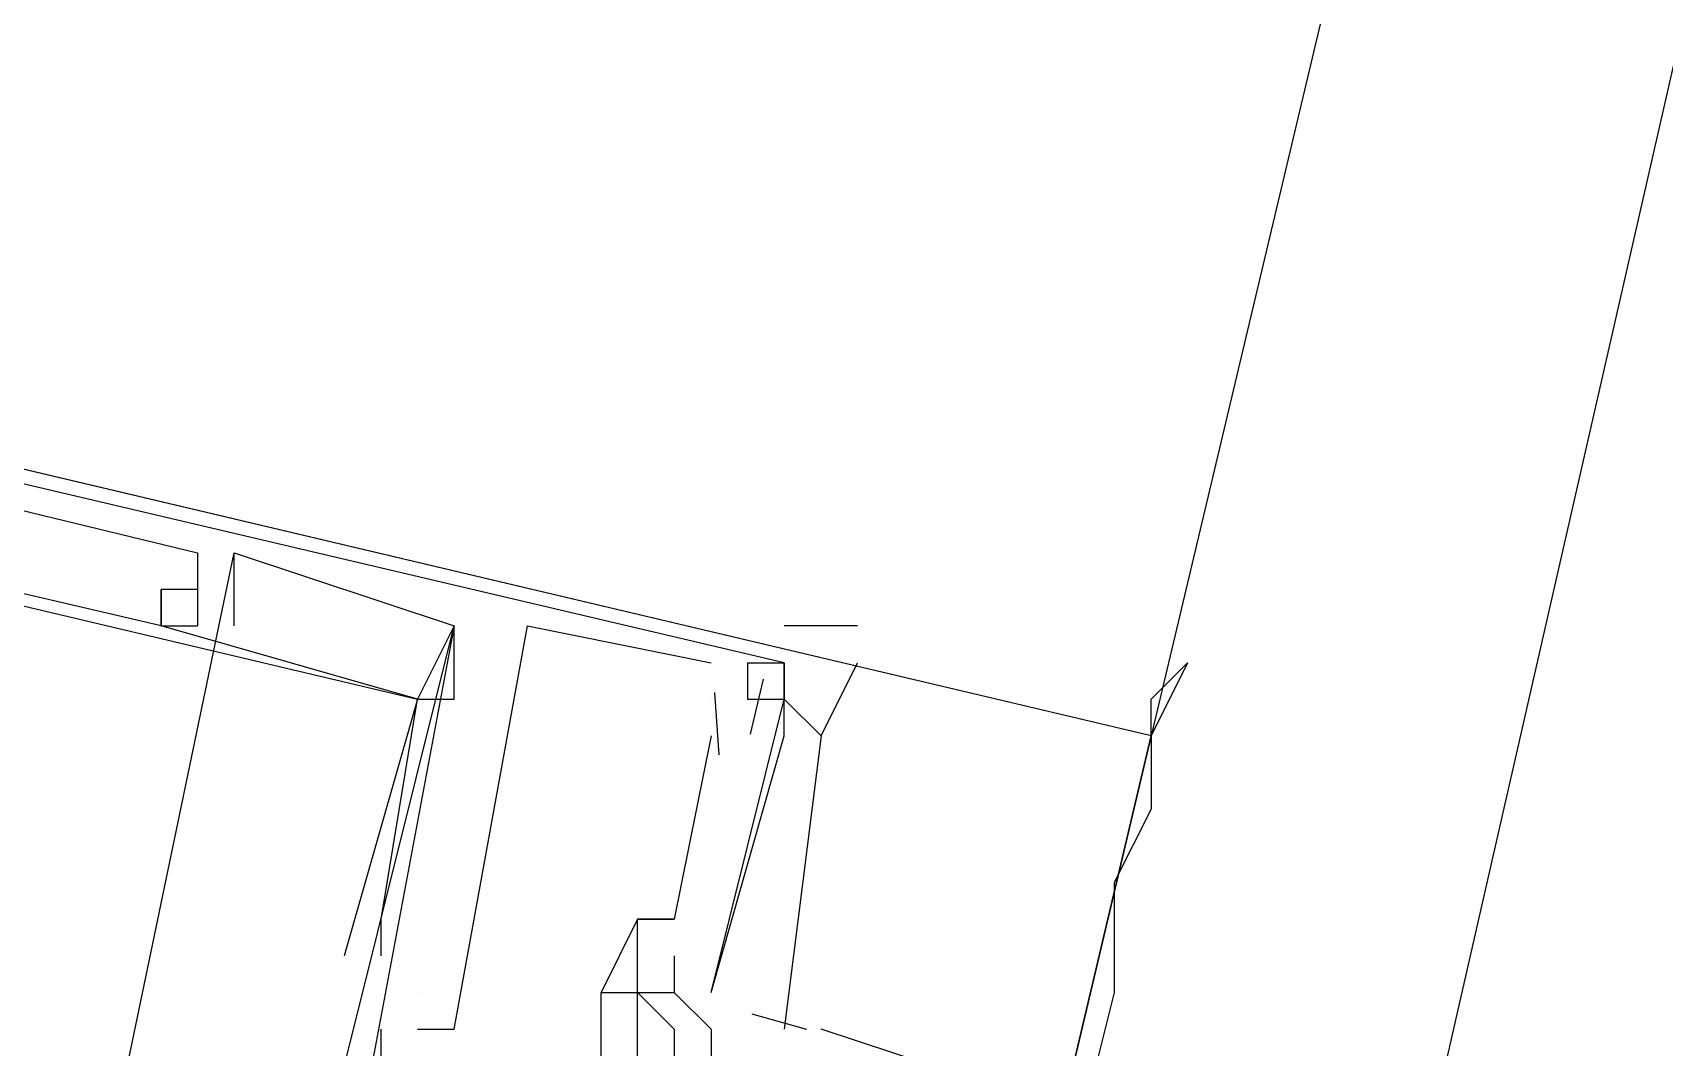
# Model space of a CAD drawing. Header units: feet. Extents: x -84 to 198, y -22 to 181.
# Drawn here: x 134.86 to 135.453, y 105.984 to 106.354 of the extents above; entities that cross this region are included whole.
import ezdxf

# ---------------------------------------------------------------- set-up
doc = ezdxf.new("R2010")
doc.units = ezdxf.units.FT
for name, color, linetype in [('A-AREA-UNIDAD', 30, 'CONTINUOUS'), ('A-LINEA', 7, 'CONTINUOUS'), ('A-MURO-CONCRETO', 8, 'CONTINUOUS')]:
    doc.layers.add(name, color=color, linetype=linetype)

msp = doc.modelspace()

# ---------------------------------------------------------------- linework, layer by layer
at = {"layer": 'A-AREA-UNIDAD'}
msp.add_lwpolyline([(135.92, 108.3733), (135.328, 105.7778), (134.272, 105.6889), (134.16, 106.0444), (121.52, 108.9778), (121.312, 109.3333), (121.312, 110.2933), (121.6, 111.4133), (114.608, 113.0133)], dxfattribs=at)
at = {"layer": 'A-LINEA'}
for p, q in [((134.8667, 105.8444), (134.9333, 106.1644)), ((134.8667, 105.8444), (134.9333, 106.1644)), ((134.8667, 105.8444), (134.9333, 106.1644)), ((134.8667, 105.8444), (134.9333, 106.1644)), ((134.8667, 105.8444), (134.9333, 106.1644)), ((134.8667, 105.8444), (134.9333, 106.1644)), ((134.92, 106.1644), (134.92, 106.1644)), ((134.92, 106.1644), (134.92, 106.1644)), ((134.92, 106.1644), (134.92, 106.1644)), ((134.92, 106.1644), (134.92, 106.1644)), ((134.92, 106.1644), (134.92, 106.1644)), ((134.92, 106.1644), (134.92, 106.1644)), ((134.9333, 106.1644), (134.9333, 106.1644)), ((134.9333, 106.1644), (134.9333, 106.1644)), ((134.9333, 106.1644), (134.9333, 106.1644)), ((134.9333, 106.1644), (134.9333, 106.1644)), ((134.9333, 106.1644), (134.9333, 106.1644)), ((134.9333, 106.1644), (134.9333, 106.1644)), ((134.9067, 106.1511), (134.9067, 106.1511)), ((134.9067, 106.1511), (134.9067, 106.1511)), ((134.9067, 106.1511), (134.9067, 106.1511)), ((134.9067, 106.1511), (134.9067, 106.1511)), ((134.9067, 106.1511), (134.9067, 106.1511)), ((134.9067, 106.1511), (134.9067, 106.1511)), ((134.9067, 106.1511), (134.9067, 106.1511)), ((134.9067, 106.1511), (134.9067, 106.1511)), ((134.9067, 106.1511), (134.9067, 106.1511)), ((134.9067, 106.1511), (134.9067, 106.1511)), ((134.9067, 106.1511), (134.9067, 106.1511)), ((134.9067, 106.1511), (134.9067, 106.1511)), ((134.9067, 106.1511), (134.9067, 106.1511)), ((134.9067, 106.1511), (134.9067, 106.1511)), ((134.9067, 106.1511), (134.9067, 106.1511)), ((134.9067, 106.1511), (134.9067, 106.1511)), ((134.9067, 106.1511), (134.9067, 106.1511)), ((134.9067, 106.1511), (134.9067, 106.1511)), ((134.92, 106.1511), (134.92, 106.1511)), ((134.92, 106.1511), (134.92, 106.1511)), ((134.92, 106.1511), (134.92, 106.1511)), ((134.92, 106.1511), (134.92, 106.1511)), ((134.92, 106.1511), (134.92, 106.1511)), ((134.92, 106.1511), (134.92, 106.1511)), ((134.92, 106.1511), (134.92, 106.1511)), ((134.92, 106.1511), (134.92, 106.1511)), ((134.92, 106.1511), (134.92, 106.1511)), ((134.92, 106.1511), (134.92, 106.1511)), ((134.92, 106.1511), (134.92, 106.1511)), ((134.92, 106.1511), (134.92, 106.1511)), ((134.92, 106.1511), (134.92, 106.1511)), ((134.92, 106.1511), (134.92, 106.1511)), ((134.92, 106.1511), (134.92, 106.1511)), ((134.92, 106.1511), (134.92, 106.1511)), ((134.92, 106.1511), (134.92, 106.1511)), ((134.92, 106.1511), (134.92, 106.1511)), ((134.92, 106.1511), (134.92, 106.1511)), ((134.92, 106.1511), (134.92, 106.1511)), ((134.92, 106.1511), (134.92, 106.1511)), ((134.92, 106.1511), (134.92, 106.1511)), ((134.92, 106.1511), (134.92, 106.1511)), ((134.92, 106.1511), (134.92, 106.1511)), ((134.9067, 106.1378), (134.9067, 106.1378)), ((134.9067, 106.1378), (134.9067, 106.1378)), ((134.9067, 106.1378), (134.9067, 106.1378)), ((134.9067, 106.1378), (134.9067, 106.1378)), ((134.9067, 106.1378), (134.9067, 106.1378)), ((134.9067, 106.1378), (134.9067, 106.1378)), ((134.9067, 106.1378), (134.9067, 106.1378)), ((134.9067, 106.1378), (134.9067, 106.1378)), ((134.9067, 106.1378), (134.9067, 106.1378)), ((134.9067, 106.1378), (134.9067, 106.1378)), ((134.9067, 106.1378), (134.9067, 106.1378)), ((134.9067, 106.1378), (134.9067, 106.1378)), ((134.9067, 106.1378), (134.9067, 106.1378)), ((134.9067, 106.1378), (134.9067, 106.1378)), ((134.9067, 106.1378), (134.9067, 106.1378)), ((134.9067, 106.1378), (134.9067, 106.1378)), ((134.9067, 106.1378), (134.9067, 106.1378)), ((134.9067, 106.1378), (134.9067, 106.1378)), ((134.92, 106.1378), (134.92, 106.1378)), ((134.92, 106.1378), (134.92, 106.1378)), ((134.92, 106.1378), (134.92, 106.1378)), ((134.92, 106.1378), (134.92, 106.1378)), ((134.92, 106.1378), (134.92, 106.1378)), ((134.92, 106.1378), (134.92, 106.1378)), ((134.92, 106.1378), (134.92, 106.1378)), ((134.92, 106.1378), (134.92, 106.1378)), ((134.92, 106.1378), (134.92, 106.1378)), ((134.92, 106.1378), (134.92, 106.1378)), ((134.92, 106.1378), (134.92, 106.1378)), ((134.92, 106.1378), (134.92, 106.1378)), ((134.9333, 106.1378), (134.9333, 106.1378)), ((134.9333, 106.1378), (134.9333, 106.1378)), ((134.9333, 106.1378), (134.9333, 106.1378)), ((134.9333, 106.1378), (134.9333, 106.1378)), ((134.9333, 106.1378), (134.9333, 106.1378)), ((134.9333, 106.1378), (134.9333, 106.1378)), ((134.9467, 105.8711), (135.0133, 106.1378)), ((134.9467, 105.8711), (135.0133, 106.1378)), ((134.9467, 105.8711), (135.0133, 106.1378)), ((134.9467, 105.8711), (135.0133, 106.1378)), ((134.9467, 105.8711), (135.0133, 106.1378)), ((134.9467, 105.8711), (135.0133, 106.1378)), ((135.0133, 106.1378), (135.0133, 106.1378)), ((135.0133, 106.1378), (135.0133, 106.1378)), ((135.0133, 106.1378), (135.0133, 106.1378)), ((135.0133, 106.1378), (135.0133, 106.1378)), ((135.0133, 106.1378), (135.0133, 106.1378)), ((135.0133, 106.1378), (135.0133, 106.1378)), ((135.0133, 106.1378), (135.0133, 106.1378)), ((135.0133, 106.1378), (135.0133, 106.1378)), ((135.0133, 106.1378), (135.0133, 106.1378)), ((135.0133, 106.1378), (135.0133, 106.1378)), ((135.0133, 106.1378), (135.0133, 106.1378)), ((135.0133, 106.1378), (135.0133, 106.1378)), ((135.04, 106.1378), (135.04, 106.1378)), ((135.04, 106.1378), (135.04, 106.1378)), ((135.04, 106.1378), (135.04, 106.1378)), ((135.04, 106.1378), (135.04, 106.1378)), ((135.04, 106.1378), (135.04, 106.1378)), ((135.04, 106.1378), (135.04, 106.1378)), ((135.16, 106.1378), (135.1333, 106.1378)), ((135.16, 106.1378), (135.1333, 106.1378)), ((135.1067, 106.1244), (135.1067, 106.1244)), ((135.1067, 106.1244), (135.1067, 106.1244)), ((135.1067, 106.1244), (135.1067, 106.1244)), ((135.1067, 106.1244), (135.1067, 106.1244)), ((135.1067, 106.1244), (135.1067, 106.1244)), ((135.1067, 106.1244), (135.1067, 106.1244)), ((135.12, 106.1244), (135.12, 106.1244)), ((135.12, 106.1244), (135.12, 106.1244)), ((135.12, 106.1244), (135.12, 106.1244)), ((135.12, 106.1244), (135.12, 106.1244)), ((135.12, 106.1244), (135.12, 106.1244)), ((135.12, 106.1244), (135.12, 106.1244)), ((135.1333, 106.1244), (135.1333, 106.1244)), ((135.1333, 106.1244), (135.1333, 106.1244)), ((135.1333, 106.1244), (135.1333, 106.1244)), ((135.1333, 106.1244), (135.1333, 106.1244)), ((135.1333, 106.1244), (135.1333, 106.1244)), ((135.1333, 106.1244), (135.1333, 106.1244)), ((135.1333, 106.1244), (135.1333, 106.1244)), ((135.1333, 106.1244), (135.1333, 106.1244)), ((135.1333, 106.1244), (135.1333, 106.1244)), ((135.1333, 106.1244), (135.1333, 106.1244)), ((135.1333, 106.1244), (135.1333, 106.1244)), ((135.1333, 106.1244), (135.1333, 106.1244)), ((135.1333, 106.1244), (135.1333, 106.1244)), ((135.1333, 106.1244), (135.1333, 106.1244)), ((135.1257, 106.1184), (135.1209, 106.0984)), ((135.1257, 106.1184), (135.1209, 106.0984)), ((135.1257, 106.1184), (135.1209, 106.0984)), ((135.1257, 106.1184), (135.1209, 106.0984)), ((135.1257, 106.1184), (135.1209, 106.0984)), ((135.1257, 106.1184), (135.1209, 106.0984)), ((135, 106.1111), (135, 106.1111)), ((135, 106.1111), (135, 106.1111)), ((135, 106.1111), (135, 106.1111)), ((135, 106.1111), (135, 106.1111)), ((135, 106.1111), (135, 106.1111)), ((135, 106.1111), (135, 106.1111)), ((135, 106.1111), (135, 106.1111)), ((135, 106.1111), (135, 106.1111)), ((135, 106.1111), (135, 106.1111)), ((135, 106.1111), (135, 106.1111)), ((135, 106.1111), (135, 106.1111)), ((135, 106.1111), (135, 106.1111)), ((135, 106.1111), (135, 106.1111)), ((135, 106.1111), (135, 106.1111)), ((135, 106.1111), (135, 106.1111)), ((135, 106.1111), (135, 106.1111)), ((135, 106.1111), (135, 106.1111)), ((135, 106.1111), (135, 106.1111)), ((135.0133, 106.1111), (135.0133, 106.1111)), ((135.0133, 106.1111), (135.0133, 106.1111)), ((135.0133, 106.1111), (135.0133, 106.1111)), ((135.0133, 106.1111), (135.0133, 106.1111)), ((135.0133, 106.1111), (135.0133, 106.1111)), ((135.0133, 106.1111), (135.0133, 106.1111)), ((135.1067, 106.1111), (135.1067, 106.1111)), ((135.1067, 106.1111), (135.1067, 106.1111)), ((135.1067, 106.1111), (135.1067, 106.1111)), ((135.1067, 106.1111), (135.1067, 106.1111)), ((135.1067, 106.1111), (135.1067, 106.1111)), ((135.1067, 106.1111), (135.1067, 106.1111)), ((135.1079, 106.1136), (135.1095, 106.0909)), ((135.1079, 106.1136), (135.1095, 106.0909)), ((135.1079, 106.1136), (135.1095, 106.0909)), ((135.1079, 106.1136), (135.1095, 106.0909)), ((135.1079, 106.1136), (135.1095, 106.0909)), ((135.1079, 106.1136), (135.1095, 106.0909)), ((135.12, 106.1111), (135.12, 106.1111)), ((135.12, 106.1111), (135.12, 106.1111)), ((135.12, 106.1111), (135.12, 106.1111)), ((135.12, 106.1111), (135.12, 106.1111)), ((135.12, 106.1111), (135.12, 106.1111)), ((135.12, 106.1111), (135.12, 106.1111)), ((135.12, 106.1111), (135.12, 106.1111)), ((135.12, 106.1111), (135.12, 106.1111)), ((135.12, 106.1111), (135.12, 106.1111)), ((135.12, 106.1111), (135.12, 106.1111)), ((135.12, 106.1111), (135.12, 106.1111)), ((135.12, 106.1111), (135.12, 106.1111)), ((135.1333, 106.1111), (135.1333, 106.1111)), ((135.1333, 106.1111), (135.1333, 106.1111)), ((135.1333, 106.1111), (135.1333, 106.1111)), ((135.1333, 106.1111), (135.1333, 106.1111)), ((135.1333, 106.1111), (135.1333, 106.1111)), ((135.1333, 106.1111), (135.1333, 106.1111)), ((135.1333, 106.1111), (135.1333, 106.1111)), ((135.1333, 106.1111), (135.1333, 106.1111)), ((135.1333, 106.1111), (135.1333, 106.1111)), ((135.1333, 106.1111), (135.1333, 106.1111)), ((135.1333, 106.1111), (135.1333, 106.1111)), ((135.1333, 106.1111), (135.1333, 106.1111)), ((135.2667, 106.0978), (131.36, 89.5511)), ((135.1067, 106.0978), (135.0933, 106.0311)), ((135.1067, 106.0978), (135.0933, 106.0311)), ((135.1067, 106.0978), (135.0933, 106.0311)), ((135.1067, 106.0978), (135.0933, 106.0311)), ((135.1067, 106.0978), (135.0933, 106.0311)), ((135.1067, 106.0978), (135.0933, 106.0311)), ((135.1067, 106.0978), (135.1067, 106.0978)), ((135.1067, 106.0978), (135.1067, 106.0978)), ((135.1067, 106.0978), (135.1067, 106.0978)), ((135.1067, 106.0978), (135.1067, 106.0978)), ((135.1067, 106.0978), (135.1067, 106.0978)), ((135.1067, 106.0978), (135.1067, 106.0978)), ((135.12, 106.0978), (135.12, 106.0978)), ((135.12, 106.0978), (135.12, 106.0978)), ((135.12, 106.0978), (135.12, 106.0978)), ((135.12, 106.0978), (135.12, 106.0978)), ((135.12, 106.0978), (135.12, 106.0978)), ((135.12, 106.0978), (135.12, 106.0978)), ((135.12, 106.0978), (135.12, 106.0978)), ((135.12, 106.0978), (135.12, 106.0978)), ((135.12, 106.0978), (135.12, 106.0978)), ((135.12, 106.0978), (135.12, 106.0978)), ((135.12, 106.0978), (135.12, 106.0978)), ((135.12, 106.0978), (135.12, 106.0978)), ((135.1333, 106.0978), (135.1333, 106.0978)), ((135.1333, 106.0978), (135.1333, 106.0978)), ((135.1333, 106.0978), (135.1333, 106.0978)), ((135.1333, 106.0978), (135.1333, 106.0978)), ((135.1333, 106.0978), (135.1333, 106.0978)), ((135.1333, 106.0978), (135.1333, 106.0978)), ((135.1333, 106.0978), (135.1333, 106.0978)), ((135.1333, 106.0978), (135.1333, 106.0978)), ((135.1333, 106.0978), (135.1333, 106.0978)), ((135.1333, 106.0978), (135.1333, 106.0978)), ((135.1333, 106.0978), (135.1333, 106.0978)), ((135.1333, 106.0978), (135.1333, 106.0978)), ((134.9867, 106.0311), (134.9867, 106.0311)), ((134.9867, 106.0311), (134.9867, 106.0311)), ((134.9867, 106.0311), (134.9867, 106.0311)), ((134.9867, 106.0311), (134.9867, 106.0311)), ((134.9867, 106.0311), (134.9867, 106.0311)), ((134.9867, 106.0311), (134.9867, 106.0311)), ((135.08, 106.0311), (135.08, 106.0311)), ((135.08, 106.0311), (135.08, 106.0311)), ((135.08, 106.0311), (135.08, 106.0311)), ((135.08, 106.0311), (135.08, 106.0311)), ((135.08, 106.0311), (135.08, 106.0311)), ((135.08, 106.0311), (135.08, 106.0311)), ((135.08, 106.0311), (135.08, 106.0311)), ((135.08, 106.0311), (135.08, 106.0311)), ((135.08, 106.0311), (135.08, 106.0311)), ((135.08, 106.0311), (135.08, 106.0311)), ((135.08, 106.0311), (135.08, 106.0311)), ((135.08, 106.0311), (135.08, 106.0311)), ((135.0933, 106.0311), (135.0933, 106.0311)), ((135.0933, 106.0311), (135.0933, 106.0311)), ((135.0933, 106.0311), (135.0933, 106.0311)), ((135.0933, 106.0311), (135.0933, 106.0311)), ((135.0933, 106.0311), (135.0933, 106.0311)), ((135.0933, 106.0311), (135.0933, 106.0311)), ((135.0933, 106.0311), (135.0933, 106.0311)), ((135.0933, 106.0311), (135.0933, 106.0311)), ((135.0933, 106.0311), (135.0933, 106.0311)), ((135.0933, 106.0311), (135.0933, 106.0311)), ((135.0933, 106.0311), (135.0933, 106.0311)), ((135.0933, 106.0311), (135.0933, 106.0311)), ((134.9733, 106.0178), (134.9733, 106.0178)), ((134.9733, 106.0178), (134.9733, 106.0178)), ((134.9733, 106.0178), (134.9733, 106.0178)), ((134.9733, 106.0178), (134.9733, 106.0178)), ((134.9733, 106.0178), (134.9733, 106.0178)), ((134.9733, 106.0178), (134.9733, 106.0178)), ((134.9867, 106.0178), (134.9867, 106.0178)), ((134.9867, 106.0178), (134.9867, 106.0178)), ((134.9867, 106.0178), (134.9867, 106.0178)), ((134.9867, 106.0178), (134.9867, 106.0178)), ((134.9867, 106.0178), (134.9867, 106.0178)), ((134.9867, 106.0178), (134.9867, 106.0178)), ((135.08, 106.0178), (135.08, 106.0178)), ((135.08, 106.0178), (135.08, 106.0178)), ((135.08, 106.0178), (135.08, 106.0178)), ((135.08, 106.0178), (135.08, 106.0178)), ((135.08, 106.0178), (135.08, 106.0178)), ((135.08, 106.0178), (135.08, 106.0178)), ((135.0933, 106.0178), (135.0933, 106.0178)), ((135.0933, 106.0178), (135.0933, 106.0178)), ((135.0933, 106.0178), (135.0933, 106.0178)), ((135.0933, 106.0178), (135.0933, 106.0178)), ((135.0933, 106.0178), (135.0933, 106.0178)), ((135.0933, 106.0178), (135.0933, 106.0178)), ((135, 106.0044), (135, 106.0044)), ((135, 106.0044), (135, 106.0044)), ((135, 106.0044), (135, 106.0044)), ((135, 106.0044), (135, 106.0044)), ((135, 106.0044), (135, 106.0044)), ((135, 106.0044), (135, 106.0044)), ((135, 106.0044), (135, 106.0044)), ((135, 106.0044), (135, 106.0044)), ((135, 106.0044), (135, 106.0044)), ((135, 106.0044), (135, 106.0044)), ((135, 106.0044), (135, 106.0044)), ((135, 106.0044), (135, 106.0044)), ((135.0667, 106.0044), (135.0667, 106.0044)), ((135.0667, 106.0044), (135.0667, 106.0044)), ((135.0667, 106.0044), (135.0667, 106.0044)), ((135.0667, 106.0044), (135.0667, 106.0044)), ((135.0667, 106.0044), (135.0667, 106.0044)), ((135.0667, 106.0044), (135.0667, 106.0044)), ((135.0667, 106.0044), (135.0667, 106.0044)), ((135.0667, 106.0044), (135.0667, 106.0044)), ((135.08, 106.0044), (135.08, 106.0044)), ((135.08, 106.0044), (135.08, 106.0044)), ((135.08, 106.0044), (135.08, 106.0044)), ((135.08, 106.0044), (135.08, 106.0044)), ((135.08, 106.0044), (135.08, 106.0044)), ((135.08, 106.0044), (135.08, 106.0044)), ((135.08, 106.0044), (135.08, 106.0044)), ((135.08, 106.0044), (135.08, 106.0044)), ((135.08, 106.0044), (135.08, 106.0044)), ((135.08, 106.0044), (135.08, 106.0044)), ((135.08, 106.0044), (135.08, 106.0044)), ((135.08, 106.0044), (135.08, 106.0044)), ((135.0933, 106.0044), (135.0933, 106.0044)), ((135.0933, 106.0044), (135.0933, 106.0044)), ((135.0933, 106.0044), (135.0933, 106.0044)), ((135.0933, 106.0044), (135.0933, 106.0044)), ((135.0933, 106.0044), (135.0933, 106.0044)), ((135.0933, 106.0044), (135.0933, 106.0044)), ((135.0933, 106.0044), (135.0933, 106.0044)), ((135.0933, 106.0044), (135.0933, 106.0044)), ((135.1067, 106.0044), (135.1067, 106.0044)), ((135.1067, 106.0044), (135.1067, 106.0044)), ((135.1067, 106.0044), (135.1067, 106.0044)), ((135.1067, 106.0044), (135.1067, 106.0044)), ((135.1067, 106.0044), (135.1067, 106.0044)), ((135.1067, 106.0044), (135.1067, 106.0044)), ((135.1215, 105.9967), (135.1414, 105.9911)), ((135.1215, 105.9967), (135.1414, 105.9911)), ((135.1215, 105.9967), (135.1414, 105.9911)), ((135.1215, 105.9967), (135.1414, 105.9911)), ((135.1215, 105.9967), (135.1414, 105.9911)), ((135.1215, 105.9967), (135.1414, 105.9911)), ((134.9867, 105.9511), (134.9867, 105.9911)), ((134.9867, 105.9911), (134.9867, 105.9911)), ((134.9867, 105.9511), (134.9867, 105.9911)), ((134.9867, 105.9911), (134.9867, 105.9911)), ((134.9867, 105.9511), (134.9867, 105.9911)), ((134.9867, 105.9911), (134.9867, 105.9911)), ((134.9867, 105.9511), (134.9867, 105.9911)), ((134.9867, 105.9911), (134.9867, 105.9911)), ((134.9867, 105.9511), (134.9867, 105.9911)), ((134.9867, 105.9911), (134.9867, 105.9911)), ((134.9867, 105.9511), (134.9867, 105.9911)), ((134.9867, 105.9911), (134.9867, 105.9911)), ((135, 105.9911), (135, 105.9911)), ((135, 105.9911), (135, 105.9911)), ((135, 105.9911), (135, 105.9911)), ((135, 105.9911), (135, 105.9911)), ((135, 105.9911), (135, 105.9911)), ((135, 105.9911), (135, 105.9911)), ((135.0133, 105.9911), (135.0133, 105.9911)), ((135.0133, 105.9911), (135.0133, 105.9911)), ((135.0133, 105.9911), (135.0133, 105.9911)), ((135.0133, 105.9911), (135.0133, 105.9911)), ((135.0133, 105.9911), (135.0133, 105.9911)), ((135.0133, 105.9911), (135.0133, 105.9911)), ((135.0933, 105.9911), (135.0933, 105.9911)), ((135.0933, 105.9911), (135.0933, 105.9911)), ((135.1067, 105.9911), (135.1067, 105.9911)), ((135.1067, 105.9911), (135.1067, 105.9911)), ((135.1067, 105.9911), (135.1067, 105.9911)), ((135.1067, 105.9911), (135.1067, 105.9911)), ((135.1067, 105.9911), (135.1067, 105.9911)), ((135.1067, 105.9911), (135.1067, 105.9911)), ((135.1067, 105.9911), (135.1067, 105.9911)), ((135.1067, 105.9911), (135.1067, 105.9911)), ((135.1867, 105.9778), (135.1467, 105.9911)), ((135.1867, 105.9778), (135.1467, 105.9911))]:
    msp.add_line(p, q, dxfattribs=at)
for points in [[(121.4533, 109.3644), (122.1467, 112.2844), (135.96, 109.0178), (135.2667, 106.0978), (121.4533, 109.3644)], [(135.12, 106.1244), (135.1333, 106.1244), (135.1333, 106.1111), (135.1333, 106.1244), (134.4533, 106.2844), (134.4267, 106.1378)], [(135.12, 106.1244), (135.1333, 106.1244), (135.1333, 106.1111), (135.1333, 106.1244), (134.4533, 106.2844), (134.4267, 106.1378)], [(135.12, 106.1244), (135.1333, 106.1244), (135.1333, 106.1111), (135.1333, 106.1244), (134.4533, 106.2844), (134.4267, 106.1378)], [(135.12, 106.1244), (135.1333, 106.1244), (135.1333, 106.1111), (135.1333, 106.1244), (134.4533, 106.2844), (134.4267, 106.1378)], [(135.12, 106.1244), (135.1333, 106.1244), (135.1333, 106.1111), (135.1333, 106.1244), (134.4533, 106.2844), (134.4267, 106.1378)], [(135.12, 106.1244), (135.1333, 106.1244), (135.1333, 106.1111), (135.1333, 106.1244), (134.4533, 106.2844), (134.4267, 106.1378)], [(134.92, 106.1511), (134.9067, 106.1511), (134.9067, 106.1378), (134.5067, 106.2311), (134.5067, 106.2444), (134.48, 106.2578), (134.48, 106.2711), (134.4667, 106.2578)], [(134.4667, 106.2578), (134.48, 106.2711), (134.92, 106.1644), (134.92, 106.1511), (134.92, 106.1378)], [(134.92, 106.1511), (134.9067, 106.1511), (134.9067, 106.1378), (134.5067, 106.2311), (134.5067, 106.2444), (134.48, 106.2578), (134.48, 106.2711), (134.4667, 106.2578)], [(134.4667, 106.2578), (134.48, 106.2711), (134.92, 106.1644), (134.92, 106.1511), (134.92, 106.1378)], [(134.92, 106.1511), (134.9067, 106.1511), (134.9067, 106.1378), (134.5067, 106.2311), (134.5067, 106.2444), (134.48, 106.2578), (134.48, 106.2711), (134.4667, 106.2578)], [(134.4667, 106.2578), (134.48, 106.2711), (134.92, 106.1644), (134.92, 106.1511), (134.92, 106.1378)], [(134.92, 106.1511), (134.9067, 106.1511), (134.9067, 106.1378), (134.5067, 106.2311), (134.5067, 106.2444), (134.48, 106.2578), (134.48, 106.2711), (134.4667, 106.2578)], [(134.4667, 106.2578), (134.48, 106.2711), (134.92, 106.1644), (134.92, 106.1511), (134.92, 106.1378)], [(134.92, 106.1511), (134.9067, 106.1511), (134.9067, 106.1378), (134.5067, 106.2311), (134.5067, 106.2444), (134.48, 106.2578), (134.48, 106.2711), (134.4667, 106.2578)], [(134.4667, 106.2578), (134.48, 106.2711), (134.92, 106.1644), (134.92, 106.1511), (134.92, 106.1378)], [(134.92, 106.1511), (134.9067, 106.1511), (134.9067, 106.1378), (134.5067, 106.2311), (134.5067, 106.2444), (134.48, 106.2578), (134.48, 106.2711), (134.4667, 106.2578)], [(134.4667, 106.2578), (134.48, 106.2711), (134.92, 106.1644), (134.92, 106.1511), (134.92, 106.1378)], [(134.48, 106.1378), (134.4933, 106.2311), (135, 106.1111), (134.9733, 106.0178), (134.9733, 106.0178)], [(134.48, 106.1378), (134.4933, 106.2311), (135, 106.1111), (134.9733, 106.0178), (134.9733, 106.0178)], [(134.48, 106.1378), (134.4933, 106.2311), (135, 106.1111), (134.9733, 106.0178), (134.9733, 106.0178)], [(134.48, 106.1378), (134.4933, 106.2311), (135, 106.1111), (134.9733, 106.0178), (134.9733, 106.0178)], [(134.48, 106.1378), (134.4933, 106.2311), (135, 106.1111), (134.9733, 106.0178), (134.9733, 106.0178)], [(134.48, 106.1378), (134.4933, 106.2311), (135, 106.1111), (134.9733, 106.0178), (134.9733, 106.0178)], [(134.9333, 106.1378), (134.9333, 106.1644), (135.0133, 106.1378), (134.9733, 105.9244)], [(134.9333, 106.1378), (134.9333, 106.1644), (135.0133, 106.1378), (134.9733, 105.9244)], [(134.9333, 106.1378), (134.9333, 106.1644), (135.0133, 106.1378), (134.9733, 105.9244)], [(134.9333, 106.1378), (134.9333, 106.1644), (135.0133, 106.1378), (134.9733, 105.9244)], [(134.9333, 106.1378), (134.9333, 106.1644), (135.0133, 106.1378), (134.9733, 105.9244)], [(134.9333, 106.1378), (134.9333, 106.1644), (135.0133, 106.1378), (134.9733, 105.9244)], [(135.0133, 106.1378), (135, 106.1111), (134.9067, 106.1378), (134.9067, 106.1511)], [(134.92, 106.1511), (134.9067, 106.1511), (134.9067, 106.1511), (134.9067, 106.1378)], [(134.9067, 106.1511), (134.9067, 106.1378), (134.92, 106.1378)], [(135.0133, 106.1378), (135, 106.1111), (134.9067, 106.1378), (134.9067, 106.1511)], [(134.92, 106.1511), (134.9067, 106.1511), (134.9067, 106.1511), (134.9067, 106.1378)], [(134.9067, 106.1511), (134.9067, 106.1378), (134.92, 106.1378)], [(135.0133, 106.1378), (135, 106.1111), (134.9067, 106.1378), (134.9067, 106.1511)], [(134.92, 106.1511), (134.9067, 106.1511), (134.9067, 106.1511), (134.9067, 106.1378)], [(134.9067, 106.1511), (134.9067, 106.1378), (134.92, 106.1378)], [(135.0133, 106.1378), (135, 106.1111), (134.9067, 106.1378), (134.9067, 106.1511)], [(134.92, 106.1511), (134.9067, 106.1511), (134.9067, 106.1511), (134.9067, 106.1378)], [(134.9067, 106.1511), (134.9067, 106.1378), (134.92, 106.1378)], [(135.0133, 106.1378), (135, 106.1111), (134.9067, 106.1378), (134.9067, 106.1511)], [(134.92, 106.1511), (134.9067, 106.1511), (134.9067, 106.1511), (134.9067, 106.1378)], [(134.9067, 106.1511), (134.9067, 106.1378), (134.92, 106.1378)], [(135.0133, 106.1378), (135, 106.1111), (134.9067, 106.1378), (134.9067, 106.1511)], [(134.92, 106.1511), (134.9067, 106.1511), (134.9067, 106.1511), (134.9067, 106.1378)], [(134.9067, 106.1511), (134.9067, 106.1378), (134.92, 106.1378)], [(134.9867, 106.0178), (134.9867, 106.0311), (135, 106.1111), (135.0133, 106.1111), (135.0133, 106.1378)], [(134.9867, 106.0178), (134.9867, 106.0311), (135, 106.1111), (135.0133, 106.1111), (135.0133, 106.1378)], [(134.9867, 106.0178), (134.9867, 106.0311), (135, 106.1111), (135.0133, 106.1111), (135.0133, 106.1378)], [(134.9867, 106.0178), (134.9867, 106.0311), (135, 106.1111), (135.0133, 106.1111), (135.0133, 106.1378)], [(134.9867, 106.0178), (134.9867, 106.0311), (135, 106.1111), (135.0133, 106.1111), (135.0133, 106.1378)], [(134.9867, 106.0178), (134.9867, 106.0311), (135, 106.1111), (135.0133, 106.1111), (135.0133, 106.1378)], [(135, 105.9911), (135.0133, 105.9911), (135.04, 106.1378), (135.1067, 106.1244)], [(135, 105.9911), (135.0133, 105.9911), (135.04, 106.1378), (135.1067, 106.1244)], [(135, 105.9911), (135.0133, 105.9911), (135.04, 106.1378), (135.1067, 106.1244)], [(135, 105.9911), (135.0133, 105.9911), (135.04, 106.1378), (135.1067, 106.1244)], [(135, 105.9911), (135.0133, 105.9911), (135.04, 106.1378), (135.1067, 106.1244)], [(135, 105.9911), (135.0133, 105.9911), (135.04, 106.1378), (135.1067, 106.1244)], [(135.2667, 106.0978), (135.2667, 106.1111), (135.28, 106.1244), (135.2667, 106.0978), (135.2667, 106.0711), (135.2533, 106.0444), (135.2533, 106.0044), (135.24, 105.9511), (135.2267, 105.8978), (135.2, 105.8178), (135.1867, 105.7511), (135.16, 105.6578), (135.1467, 105.5644), (135.12, 105.4578), (135.0933, 105.3511), (135.0667, 105.2311), (135.04, 105.0978), (135, 104.9644)], [(135.12, 106.1244), (135.12, 106.1111), (135.1333, 106.1111), (135.1467, 106.0978), (135.16, 106.1244)], [(135.12, 106.1244), (135.12, 106.1111), (135.1333, 106.1111), (135.1467, 106.0978), (135.16, 106.1244)], [(135.1333, 106.1244), (135.1333, 106.1111), (135.1333, 106.1244)], [(135.1333, 106.1244), (135.1333, 106.1111), (135.1333, 106.1244)], [(135.1067, 106.0044), (135.1333, 106.1111), (135.1467, 106.0978), (135.1333, 105.9911)], [(135.1067, 106.0044), (135.1333, 106.0978), (135.1333, 106.1111)], [(135.1067, 106.0044), (135.1333, 106.1111), (135.1467, 106.0978), (135.1333, 105.9911)], [(135.1067, 106.0044), (135.1333, 106.0978), (135.1333, 106.1111)], [(135.1067, 106.0044), (135.1333, 106.1111), (135.1467, 106.0978), (135.1333, 105.9911)], [(135.1067, 106.0044), (135.1333, 106.0978), (135.1333, 106.1111)], [(135.1067, 106.0044), (135.1333, 106.1111), (135.1467, 106.0978), (135.1333, 105.9911)], [(135.1067, 106.0044), (135.1333, 106.0978), (135.1333, 106.1111)], [(135.1067, 106.0044), (135.1333, 106.1111), (135.1467, 106.0978), (135.1333, 105.9911)], [(135.1067, 106.0044), (135.1333, 106.0978), (135.1333, 106.1111)], [(135.1067, 106.0044), (135.1333, 106.1111), (135.1467, 106.0978), (135.1333, 105.9911)], [(135.1067, 106.0044), (135.1333, 106.0978), (135.1333, 106.1111)], [(124.5867, 91.1511), (131.36, 89.5511), (135.2667, 106.0978)], [(135.0933, 106.0311), (135.08, 106.0311), (135.0667, 106.0044), (135.08, 106.0044), (135.08, 106.0178), (135.08, 106.0311), (135.0933, 106.0311)], [(135.0933, 106.0311), (135.08, 106.0311), (135.0667, 106.0044), (135.08, 106.0044), (135.08, 106.0178), (135.08, 106.0311), (135.0933, 106.0311)], [(135.0933, 106.0311), (135.08, 106.0311), (135.0667, 106.0044), (135.08, 106.0044), (135.08, 106.0178), (135.08, 106.0311), (135.0933, 106.0311)], [(135.0933, 106.0311), (135.08, 106.0311), (135.0667, 106.0044), (135.08, 106.0044), (135.08, 106.0178), (135.08, 106.0311), (135.0933, 106.0311)], [(135.0933, 106.0311), (135.08, 106.0311), (135.0667, 106.0044), (135.08, 106.0044), (135.08, 106.0178), (135.08, 106.0311), (135.0933, 106.0311)], [(135.0933, 106.0311), (135.08, 106.0311), (135.0667, 106.0044), (135.08, 106.0044), (135.08, 106.0178), (135.08, 106.0311), (135.0933, 106.0311)], [(135.0933, 106.0178), (135.0933, 106.0044), (135.1067, 105.9911)], [(135.0933, 106.0178), (135.0933, 106.0044), (135.1067, 105.9911)], [(135.0933, 106.0178), (135.0933, 106.0044), (135.1067, 105.9911)], [(135.0933, 106.0178), (135.0933, 106.0044), (135.1067, 105.9911)], [(135.0933, 106.0178), (135.0933, 106.0044), (135.1067, 105.9911)], [(135.0933, 106.0178), (135.0933, 106.0044), (135.1067, 105.9911)], [(135.1067, 105.9644), (135.08, 105.9778), (135.0667, 105.9778), (135.0667, 106.0044), (135.08, 106.0044), (135.08, 106.0044), (135.08, 106.0044), (135.08, 106.0044), (135.0933, 106.0044), (135.0933, 106.0044), (135.1067, 105.9911), (135.1067, 105.9778), (135.1067, 105.9778), (135.12, 105.9778)], [(135.1067, 105.9644), (135.08, 105.9778), (135.0667, 105.9778), (135.0667, 106.0044), (135.08, 106.0044), (135.08, 106.0044), (135.08, 106.0044), (135.08, 106.0044), (135.0933, 106.0044), (135.0933, 106.0044), (135.1067, 105.9911), (135.1067, 105.9778), (135.1067, 105.9778), (135.12, 105.9778)], [(135.08, 106.0044), (135.0933, 105.9911), (135.0933, 105.9778), (135.08, 105.9778), (135.08, 106.0044)], [(135.08, 106.0044), (135.0933, 105.9911), (135.0933, 105.9778), (135.08, 105.9778), (135.08, 106.0044)]]:
    msp.add_lwpolyline(points, dxfattribs=at)
at = {"layer": 'A-MURO-CONCRETO'}
msp.add_lwpolyline([(122.92, 109.0178), (135.96, 109.0178), (135.2667, 106.0978), (122.92, 109.0178), (122.92, 109.0178)], dxfattribs=at)

doc.saveas('drawing.dxf')
